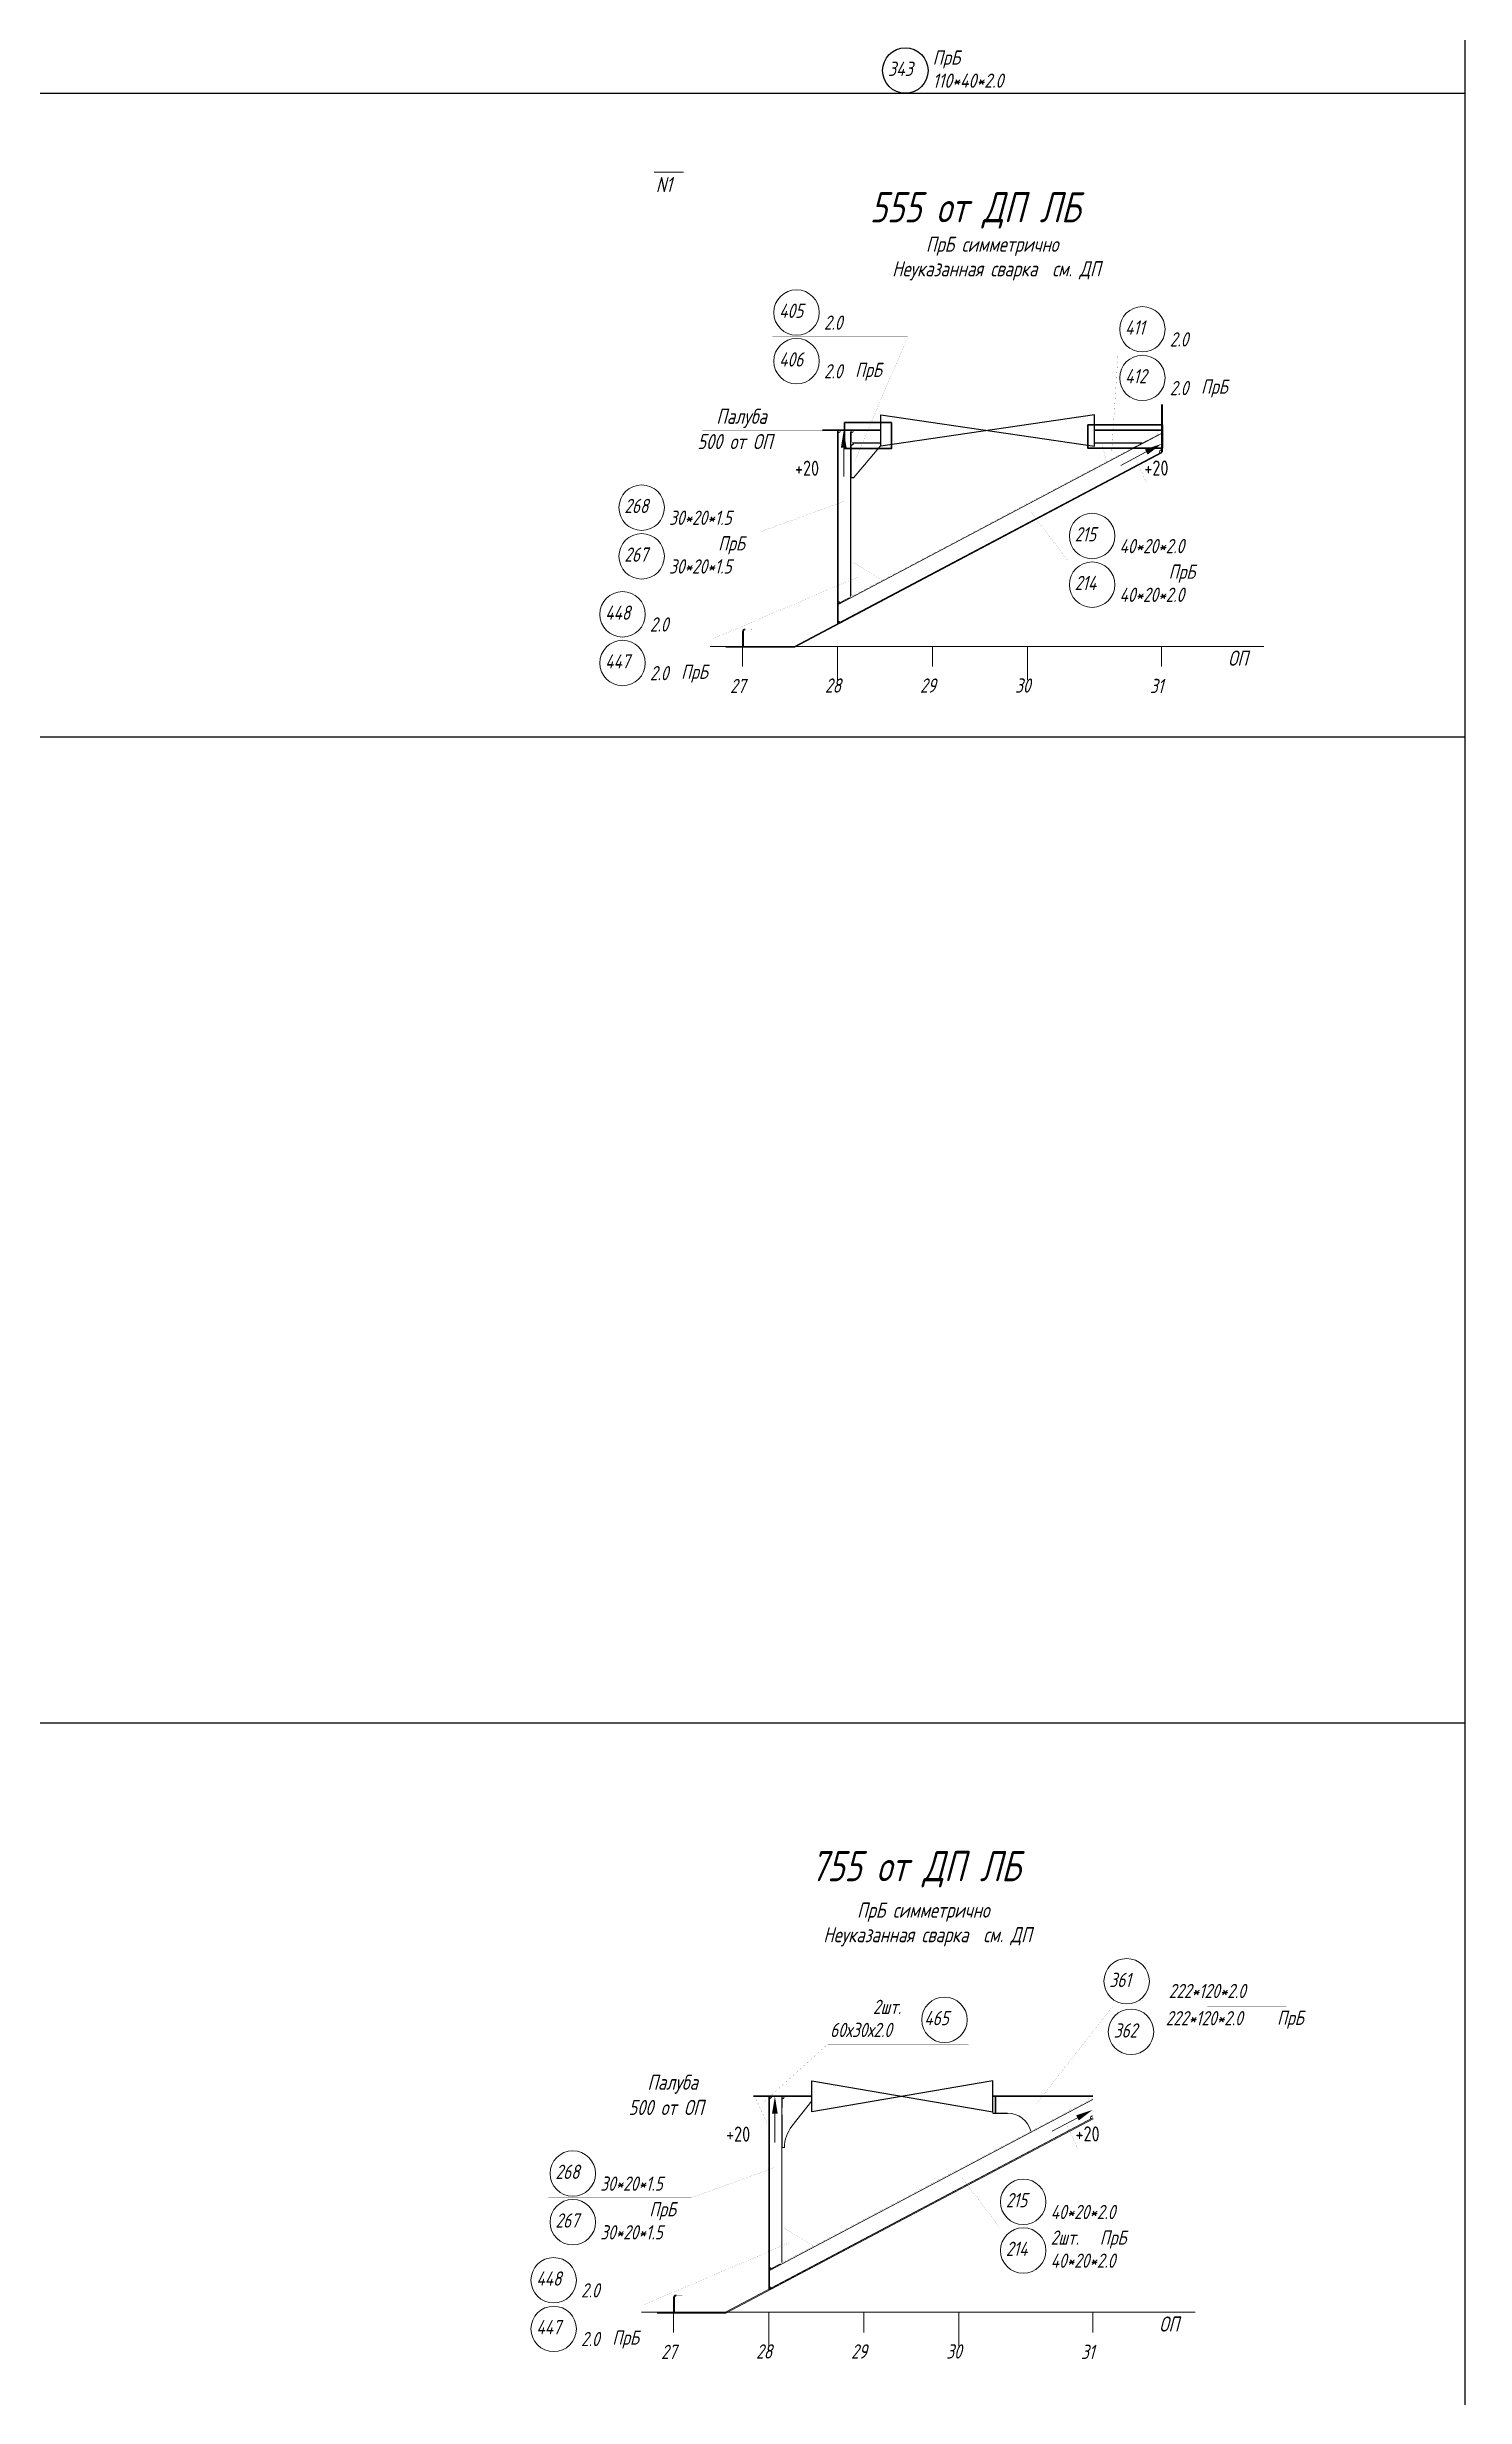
# Model space of a CAD drawing. Header units: millimetres. Extents: x 77380 to 135900, y -26587 to 17301.
# Drawn here: x 87484 to 90766, y -22094 to -16652 of the extents above; entities that cross this region are included whole.
import ezdxf

# ---------------------------------------------------------------- set-up
doc = ezdxf.new("R2010")
doc.units = ezdxf.units.MM
doc.linetypes.add('K5LT32772', pattern=[0])
doc.linetypes.add('K5LT_THIN', pattern=[0])
doc.layers.add('4001', color=7, linetype='Continuous')
doc.styles.add('KTEXTSTYLE', font='GOST_AU.SHX', dxfattribs={"width": 0.96, "height": 5})
doc.styles.add('ГОСТ', font='ГОСТ тип А.ttf', dxfattribs={"oblique": 15})

# ---------------------------------------------------------------- blocks, each defined once
blk = doc.blocks.new('U420')
at = {"layer": '4001'}
blk.add_hatch(color=7, dxfattribs=at).paths.add_polyline_path([(99883.8, 15320.1), (99890.1, 15308.3), (99922.3, 15332.9)])
at = {"layer": '4001', "color": 7, "linetype": 'K5LT_THIN', "lineweight": 18}
blk.add_line((99886.9, 15314.2), (99828.1, 15283.1), dxfattribs=at)
blk = doc.blocks.new('U421')
at = {"layer": '4001'}
blk.add_hatch(color=7, dxfattribs=at).paths.add_polyline_path([(99179.9, 15323.9), (99193.2, 15323.9), (99186.5, 15363.9)])
at = {"layer": '4001', "color": 7, "linetype": 'K5LT_THIN', "lineweight": 18}
blk.add_line((99186.5, 15323.9), (99186.5, 15257.4), dxfattribs=at)
blk = doc.blocks.new('U417')
at = {"layer": '4001'}
blk.add_hatch(color=7, dxfattribs=at).paths.add_polyline_path([(99749.5, 13995.5), (99755.8, 13983.7), (99788, 14008.3)])
at = {"layer": '4001', "color": 7, "linetype": 'K5LT_THIN', "lineweight": 18}
blk.add_line((99752.7, 13989.6), (99693.9, 13958.5), dxfattribs=at)
blk = doc.blocks.new('U418')
at = {"layer": '4001'}
blk.add_hatch(color=7, dxfattribs=at).paths.add_polyline_path([(99045.6, 13999.4), (99058.9, 13999.4), (99052.3, 14039.4)])
at = {"layer": '4001', "color": 7, "linetype": 'K5LT_THIN', "lineweight": 18}
blk.add_line((99052.3, 13999.4), (99052.3, 13932.8), dxfattribs=at)

msp = doc.modelspace()

# ---------------------------------------------------------------- linework, layer by layer
at = {"color": 6}
for p, q in [((81559.429, -16759.005), (90766.474, -16759.005)), ((90766.474, -18250.063), (81559.429, -18250.063)), ((81559.429, -20532.786), (90766.474, -20532.786))]:
    msp.add_line(p, q, dxfattribs=at)
at = {"color": 7, "linetype": 'K5LT_THIN', "lineweight": 18}
for p, q in [((88889.592, -16941.867), (88957.894, -16941.867)), ((90064.191, -17590.071), (90064.191, -17480.072)), ((90066.19, -17590.071), (90066.19, -17480.072)), ((89414.135, -17538.571), (89279.193, -17538.571)), ((89414.135, -17540.071), (89279.193, -17540.071)), ((89314.191, -17987.13), (89314.191, -17540.071)), ((89315.69, -17987.13), (89315.69, -17540.071)), ((89315.69, -17540.071), (89315.69, -17941.076)), ((89341.19, -17540.071), (89315.69, -17540.071)), ((90064.191, -17546.992), (89317.387, -17942.36)), ((89344.245, -17924.521), (89344.245, -17543.126)), ((89345.692, -17540.071), (89345.692, -17565.571)), ((89348.746, -17568.626), (89414.135, -17568.626)), ((89350.69, -17650.071), (89414.135, -17575.016)), ((90064.191, -17538.571), (89909.135, -17538.571)), ((90064.191, -17540.071), (89909.135, -17540.071)), ((89909.135, -17568.626), (90019.052, -17568.626)), ((89999.496, -17580.071), (90064.191, -17546.992)), ((90064.191, -17590.071), (89214.191, -18040.071)), ((90065.128, -17591.839), (89215.128, -18041.839)), ((89315.69, -17986.336), (90064.191, -17590.071)), ((89315.69, -17941.076), (89341.19, -17927.576)), ((89315.69, -17947.865), (89315.69, -17986.336)), ((89094.19, -18040.071), (89094.19, -18005.998)), ((89096.192, -18040.071), (89096.192, -18005.998)), ((89019.461, -18040.072), (90301.193, -18040.072)), ((89214.191, -18040.071), (89055.633, -18040.071)), ((89214.191, -18042.071), (89055.633, -18042.071)), ((89094.19, -18040.072), (89094.19, -18086.947)), ((89314.19, -18040.072), (89314.19, -18118.197)), ((89534.19, -18040.072), (89534.19, -18086.947)), ((89754.19, -18040.072), (89754.19, -18118.197)), ((90064.19, -18040.072), (90064.19, -18086.947)), ((89254.786, -21396.692), (89119.789, -21396.692)), ((89254.786, -21398.191), (89119.789, -21398.191)), ((89154.788, -21845.25), (89154.788, -21398.191)), ((89156.286, -21845.25), (89156.286, -21398.191)), ((89156.286, -21398.191), (89156.286, -21799.196)), ((89181.787, -21398.191), (89156.286, -21398.191)), ((89904.788, -21405.112), (89157.983, -21800.48)), ((89184.841, -21782.642), (89184.841, -21401.246)), ((89186.286, -21441.692), (89186.343, -21441.634)), ((89186.286, -21516.692), (89186.286, -21441.692)), ((89186.288, -21398.191), (89186.288, -21423.691)), ((89208.374, -21467.271), (89254.786, -21408.191)), ((89208.374, -21467.271), (89254.786, -21408.191)), ((89904.788, -21396.692), (89673.518, -21396.692)), ((89673.518, -21396.692), (89673.518, -21436.692)), ((89904.788, -21398.191), (89673.518, -21398.191)), ((89678.867, -21398.191), (89678.867, -21436.692)), ((89680.867, -21398.191), (89680.867, -21436.692)), ((89904.788, -21448.191), (89054.788, -21898.191)), ((89905.725, -21449.959), (89055.725, -21899.959)), ((89156.286, -21844.456), (89904.788, -21448.191)), ((89191.284, -21516.692), (89186.286, -21516.692)), ((89156.286, -21799.196), (89181.787, -21785.696)), ((89156.286, -21805.985), (89156.286, -21844.456)), ((88934.786, -21898.191), (88934.786, -21864.118)), ((88936.788, -21898.191), (88936.788, -21864.118)), ((88860.057, -21898.192), (90141.79, -21898.192)), ((89054.788, -21898.191), (88896.229, -21898.191)), ((89054.788, -21900.192), (88896.229, -21900.192)), ((88934.786, -21898.192), (88934.786, -21945.067)), ((89154.786, -21898.192), (89154.786, -21976.317)), ((89374.786, -21898.192), (89374.786, -21945.067)), ((89594.786, -21898.192), (89594.786, -21976.317)), ((89904.786, -21898.192), (89904.786, -21945.067))]:
    msp.add_line(p, q, dxfattribs=at)
at = {"color": 7, "linetype": 'K5LT_THIN'}
for p, q in [((89909.135, -17503.866), (89414.135, -17576.167)), ((89414.135, -17503.866), (89909.135, -17576.167)), ((89414.135, -17576.167), (89414.135, -17503.866)), ((89909.135, -17576.167), (89909.135, -17503.866)), ((89345.692, -17575.071), (89350.69, -17570.071)), ((89345.692, -17650.071), (89345.692, -17575.071)), ((89350.69, -17650.071), (89345.692, -17650.071)), ((89673.518, -21362.041), (89254.786, -21434.342)), ((89254.786, -21362.041), (89673.518, -21434.342)), ((89254.786, -21434.342), (89254.786, -21362.041)), ((89673.518, -21434.342), (89673.518, -21362.041)), ((89673.518, -21436.692), (89707.25, -21436.692))]:
    msp.add_line(p, q, dxfattribs=at)
at = {"color": 6}
msp.add_lwpolyline([(81559.429, -6632.614), (90766.474, -6632.614), (90766.474, -26587.353), (81559.429, -26587.353)], close=True, dxfattribs=at)
at = {"color": 7, "linetype": 'K5LT_THIN', "const_width": 0.18}
for points in [[(89162.801, -17323.17), (89476.591, -17323.17), (89353.086, -17612.571)], [(90229.439, -17362.019), (89963.433, -17362.019), (89948.923, -17587.036)], [(89000.82, -17540.071), (89279.193, -17540.071)], [(90064.192, -17585.071), (90064.191, -17544.729), (89318.217, -17939.656), (89315.69, -17947.865)], [(89341.19, -17927.576), (89345.747, -17923.021), (89345.747, -17544.626), (89341.19, -17540.071)], [(89414.135, -17540.071), (89345.692, -17540.071)], [(89345.692, -17565.571), (89350.245, -17570.126), (89414.135, -17570.126)], [(90053.495, -17540.071), (89909.135, -17540.071)], [(89909.135, -17570.126), (90016.219, -17570.126)], [(89914.191, -17540.071), (89914.191, -17570.071), (89916.19, -17570.071), (89916.19, -17540.071)], [(90055.802, -17549.17), (90053.501, -17540.285), (90053.495, -17540.071)], [(90104.147, -17660.917), (90029.13, -17660.917), (90003.321, -17603.352)], [(88804.344, -17775.116), (89134.42, -17775.116), (89328.733, -17704.519)], [(90192.128, -17840.775), (89847.027, -17840.775), (89761.406, -17728.745)], [(88760.048, -18022.276), (89026.054, -18022.276), (89361.518, -17879.311)], [(89100.19, -17999.998), (89114.118, -17999.998), (89114.118, -18001.998), (89100.19, -18001.998)], [(89774.5, -21415.072), (89951.67, -21189.165), (90352.986, -21189.185)], [(89142.078, -21412.585), (89291.459, -21277.226), (89618.02, -21277.226)], [(88841.416, -21398.191), (89119.789, -21398.191)], [(89904.788, -21443.192), (89904.788, -21402.849), (89158.813, -21797.777), (89156.286, -21805.985)], [(89181.787, -21785.696), (89186.343, -21781.142), (89186.343, -21402.746), (89181.787, -21398.191)], [(89254.786, -21398.191), (89186.288, -21398.191)], [(89894.091, -21398.191), (89673.518, -21398.191)], [(89840.863, -21436.692), (89840.93, -21436.692)], [(89896.398, -21407.291), (89894.097, -21398.405), (89894.091, -21398.191)], [(89944.743, -21519.037), (89869.726, -21519.037), (89843.917, -21461.472)], [(88644.94, -21633.237), (88975.016, -21633.237), (89169.329, -21562.639)], [(90032.724, -21698.896), (89687.623, -21698.896), (89602.002, -21586.865)], [(88600.644, -21880.396), (88866.651, -21880.396), (89202.114, -21737.431)], [(88940.786, -21858.118), (88954.714, -21858.118), (88954.714, -21860.119), (88940.786, -21860.119)]]:
    msp.add_lwpolyline(points, dxfattribs=at)
at = {"color": 2, "lineweight": 100}
for points in [[(89330.163, -17521.567), (89438.724, -17521.567), (89438.724, -17582.026), (89330.163, -17582.026)], [(89893.571, -17527.168), (90066.19, -17527.168), (90066.19, -17581.217), (89893.571, -17581.217)]]:
    msp.add_lwpolyline(points, close=True, dxfattribs=at)
at = {"color": 7, "linetype": 'K5LT_THIN', "const_width": 0.18}
msp.add_lwpolyline([(90007.355, -17574.852), (89936.658, -17612.298), (89936.613, -17612.209), (89926.191, -17570.271), (89926.191, -17570.171), (90006.193, -17570.171, 0.12238771)], format="xyb", close=True, dxfattribs=at)
for points in [[(89345.692, -17920.171), (89345.692, -17845.171), (89350.69, -17845.171), (89414.066, -17883.339), (89416.404, -17887.759), (89350.111, -17922.833)], [(89149.791, -21398.191), (89124.791, -21398.191), (89124.791, -21403.19), (89149.791, -21458.191), (89154.789, -21458.191), (89154.789, -21403.19)], [(89186.288, -21778.292), (89186.288, -21703.292), (89191.287, -21703.292), (89254.663, -21741.459), (89257, -21745.879), (89190.707, -21780.953)]]:
    msp.add_lwpolyline(points, close=True, dxfattribs=at)
at = {"color": 1, "ltscale": 25}
msp.add_circle((89470.963, -16706.403), 52.603, dxfattribs=at)
at = {"color": 1, "linetype": 'K5LT32772', "lineweight": 18, "true_color": 0xff0000}
msp.add_circle((89219.161, -17266.81), 52.603, dxfattribs=at)
at = {"color": 7, "linetype": 'K5LT_THIN', "lineweight": 18}
for centre in [(90019.793, -17305.659), (89219.161, -17379.53), (90019.793, -17418.38), (88860.704, -17718.756), (89903.387, -17784.416), (88860.704, -17831.476), (89903.387, -17897.135), (88816.408, -17965.915), (88816.408, -18078.636), (89983.466, -21131.572), (89561.66, -21220.866), (89993.466, -21248.572), (88701.3, -21576.877), (89743.983, -21642.536), (88701.3, -21689.596), (89743.983, -21755.256), (88657.004, -21824.036), (88657.004, -21936.756)]:
    msp.add_circle(centre, 52.603, dxfattribs=at)
for centre, radius, start, end in [((89315.69, -17540.07), 5.001, 269.996185, 359.981964), ((89345.692, -17540.072), 4.999, 270.001312, 0.011813), ((90064.191, -17590.071), 5, 89.998711, 207.897446), ((89315.69, -17941.076), 5, 27.897337, 90.000015), ((89100.19, -18005.998), 6, 89.999908, 180.001907), ((89100.19, -18005.996), 3.998, 90.003403, 180.026657), ((89315.69, -17986.336), 5, 27.897337, 90.000015), ((89156.286, -21398.19), 5.001, 269.996185, 359.981964), ((89186.288, -21398.192), 4.999, 270.001312, 0.011813), ((89707.25, -21492.312), 55.621, 14, 90), ((89904.788, -21448.191), 5, 89.998711, 207.897446), ((89271.284, -21516.692), 80, 141.847908, 180), ((89156.286, -21799.196), 5, 27.897337, 90.000015), ((88940.786, -21864.118), 6, 89.999908, 180.001907), ((88940.786, -21864.116), 3.998, 90.003403, 180.026657), ((89156.286, -21844.456), 5, 27.897337, 90.000015)]:
    msp.add_arc(centre, radius, start, end, dxfattribs=at)

# ---------------------------------------------------------------- block references
for name, p in [('U421', (-9858.096, -32904.018)), ('U420', (-9858.096, -32904.018)), ('U418', (-9883.229, -35437.551)), ('U417', (-9883.229, -35437.551))]:
    msp.add_blockref(name, p)

# ---------------------------------------------------------------- texts
at = {"color": 1, "ltscale": 25, "style": 'ГОСТ', "oblique": 15}
for s, p in [('343', (89430.827, -16718.927)), ('110*40*2.0', (89534.368, -16746.324))]:
    msp.add_text(s, height=33, dxfattribs=at).set_placement(p)
at = {"color": 6, "ltscale": 25, "style": 'ГОСТ', "oblique": 15}
msp.add_text('ПрБ', height=33, dxfattribs=at).set_placement((89534.368, -16692.881))
at = {"color": 7, "char_height": 2.5, "attachment_point": 1, "style": 'KTEXTSTYLE'}
for s, insert in [('\\H3.5;\\W0.965;\\Q15;\\Q15;\\H35.00;N1', (88893.592, -16953.176)), ('\\H3.5;\\W0.965;\\Q15;\\Q15;\\H70.00;555 от ДП ЛБ', (89388.813, -16988.014)), ('\\H3.5;\\W0.965;\\Q15;\\Q15;\\H35.00;ПрБ симметрично', (89518.748, -17091.228)), ('\\H3.5;\\W0.965;\\Q15;\\Q15;\\H35.00;Неуказанная сварка  см. ДП', (89440.623, -17148.108)), ('\\H3.5;\\W0.965;\\Q15;\\Q15;\\H33.00;405', (89179.025, -17246.334)), ('\\H3.5;\\W0.965;\\Q15;\\Q15;\\H33.00;2.0', (89282.566, -17273.732)), ('\\H3.5;\\W0.965;\\Q15;\\Q15;\\H33.00;411', (89979.657, -17285.184)), ('\\H3.5;\\W0.965;\\Q15;\\Q15;\\H33.00;406', (89179.025, -17359.055)), ('\\H3.5;\\W0.965;\\Q15;\\Q15;\\H33.00;2.0', (90083.198, -17312.581)), ('\\H3.5;\\W0.965;\\Q15;\\Q15;\\H33.00;2.0', (89282.566, -17386.452)), ('\\H3.5;\\W0.965;\\Q15;\\Q15;\\H33.00;{\\c16711935;ПрБ}', (89354.987, -17383.151)), ('\\H3.5;\\W0.965;\\Q15;\\Q15;\\H33.00;412', (89979.657, -17397.904)), ('\\H3.5;\\W0.965;\\Q15;\\Q15;\\H33.00;2.0', (90083.198, -17425.301)), ('\\H3.5;\\W0.965;\\Q15;\\Q15;\\H33.00;{\\c16711935;ПрБ}', (90155.619, -17422.001)), ('\\H3.5;\\W0.965;\\Q15;\\Q15;\\H35.00;Палуба', (89033.503, -17489.666)), ('\\H3.5;\\W0.965;\\Q15;\\Q15;\\H35.00;500 от ОП', (88989.721, -17548.277)), ('\\H3.5;\\W0.965;\\Q15;\\Q0;\\H35.00;{\\c255;+20}', (89215.644, -17610.057)), ('\\H3.5;\\W0.965;\\Q15;\\Q0;\\H35.00;{\\c255;+20}', (90024.406, -17609.508)), ('\\H3.5;\\W0.965;\\Q15;\\Q15;\\H33.00;268', (88820.568, -17698.281)), ('\\H3.5;\\W0.965;\\Q15;\\Q15;\\H33.00;30*20*1.5', (88924.109, -17725.678)), ('\\H3.5;\\W0.965;\\Q15;\\Q15;\\H33.00;{\\c16711935;ПрБ}', (89037.924, -17784.955)), ('\\H3.5;\\W0.965;\\Q15;\\Q15;\\H33.00;215', (89863.251, -17763.94)), ('\\H3.5;\\W0.965;\\Q15;\\Q15;\\H33.00;40*20*2.0', (89966.792, -17791.337)), ('\\H3.5;\\W0.965;\\Q15;\\Q15;\\H33.00;267', (88820.568, -17811)), ('\\H3.5;\\W0.965;\\Q15;\\Q15;\\H33.00;30*20*1.5', (88924.109, -17838.397)), ('\\H3.5;\\W0.965;\\Q15;\\Q15;\\H33.00;{\\c16711935;ПрБ}', (90080.606, -17850.614)), ('\\H3.5;\\W0.965;\\Q15;\\Q15;\\H33.00;214', (89863.251, -17876.66)), ('\\H3.5;\\W0.965;\\Q15;\\Q15;\\H33.00;40*20*2.0', (89966.792, -17904.057)), ('\\H3.5;\\W0.965;\\Q15;\\Q15;\\H33.00;448', (88776.272, -17945.44)), ('\\H3.5;\\W0.965;\\Q15;\\Q15;\\H33.00;2.0', (88879.813, -17972.837)), ('\\H3.5;\\W0.965;\\Q15;\\Q15;\\H33.00;447', (88776.272, -18058.16)), ('\\H3.5;\\W0.965;\\Q15;\\Q15;\\H35.00;ОП', (90218.192, -18049.887)), ('\\H3.5;\\W0.965;\\Q15;\\Q15;\\H33.00;2.0', (88879.813, -18085.558)), ('\\H3.5;\\W0.965;\\Q15;\\Q15;\\H33.00;{\\c16711935;ПрБ}', (88952.234, -18082.257)), ('\\H3.5;\\W0.965;\\Q15;\\Q15;\\H33.00;27', (89065.023, -18115.325)), ('\\H3.5;\\W0.965;\\Q15;\\Q15;\\H33.00;28', (89285.023, -18114.254)), ('\\H3.5;\\W0.965;\\Q15;\\Q15;\\H33.00;29', (89505.023, -18114.254)), ('\\H3.5;\\W0.965;\\Q15;\\Q15;\\H33.00;30', (89725.023, -18114.254)), ('\\H3.5;\\W0.965;\\Q15;\\Q15;\\H33.00;31', (90037.022, -18115.325)), ('\\H3.5;\\W0.965;\\Q15;\\Q15;\\H70.00;755 от ДП ЛБ', (89252.042, -20829.951)), ('\\H3.5;\\W0.965;\\Q15;\\Q15;\\H35.00;ПрБ симметрично', (89359.344, -20949.348)), ('\\H3.5;\\W0.965;\\Q15;\\Q15;\\H35.00;Неуказанная сварка  см. ДП', (89281.219, -21006.228)), ('\\H3.5;\\W0.965;\\Q15;\\Q15;\\H33.00;361', (89943.408, -21111.992)), ('\\H3.5;\\W0.965;\\Q15;\\Q15;\\H33.00;222*120*2.0', (90080.699, -21137.639)), ('\\H3.5;\\W0.965;\\Q15;\\Q15;\\H33.00;2шт.', (89396.099, -21174.345)), ('\\H3.5;\\W0.965;\\Q15;\\Q15;\\H33.00;465', (89514.943, -21200.391)), ('\\H3.5;\\W0.965;\\Q15;\\Q15;\\H33.00;222*120*2.0', (90073.699, -21200.639)), ('\\H3.5;\\W0.965;\\Q15;\\Q15;\\H33.00;{\\c16711935;ПрБ}', (90331.53, -21199.667)), ('\\H3.5;\\W0.965;\\Q15;\\Q15;\\H33.00;60х30х2.0', (89296.775, -21227.788)), ('\\H3.5;\\W0.965;\\Q15;\\Q15;\\H33.00;362', (89953.408, -21228.992)), ('\\H3.5;\\W0.965;\\Q15;\\Q15;\\H35.00;Палуба', (88874.099, -21347.786)), ('\\H3.5;\\W0.965;\\Q15;\\Q15;\\H35.00;500 от ОП', (88830.317, -21406.397)), ('\\H3.5;\\W0.965;\\Q15;\\Q0;\\H35.00;{\\c255;+20}', (89056.241, -21468.177)), ('\\H3.5;\\W0.965;\\Q15;\\Q0;\\H35.00;{\\c255;+20}', (89865.002, -21467.628)), ('\\H3.5;\\W0.965;\\Q15;\\Q15;\\H33.00;268', (88661.164, -21556.401)), ('\\H3.5;\\W0.965;\\Q15;\\Q15;\\H33.00;30*20*1.5', (88764.705, -21583.798)), ('\\H3.5;\\W0.965;\\Q15;\\Q15;\\H33.00;{\\c16711935;ПрБ}', (88878.52, -21643.075)), ('\\H3.5;\\W0.965;\\Q15;\\Q15;\\H33.00;215', (89703.847, -21622.06)), ('\\H3.5;\\W0.965;\\Q15;\\Q15;\\H33.00;40*20*2.0', (89807.388, -21649.457)), ('\\H3.5;\\W0.965;\\Q15;\\Q15;\\H33.00;267', (88661.164, -21669.121)), ('\\H3.5;\\W0.965;\\Q15;\\Q15;\\H33.00;30*20*1.5', (88764.705, -21696.518)), ('\\H3.5;\\W0.965;\\Q15;\\Q15;\\H33.00;2шт.', (89807.388, -21708.734)), ('\\H3.5;\\W0.965;\\Q15;\\Q15;\\H33.00;{\\c16711935;ПрБ}', (89921.203, -21708.734)), ('\\H3.5;\\W0.965;\\Q15;\\Q15;\\H33.00;214', (89703.847, -21734.78)), ('\\H3.5;\\W0.965;\\Q15;\\Q15;\\H33.00;40*20*2.0', (89807.388, -21762.177)), ('\\H3.5;\\W0.965;\\Q15;\\Q15;\\H33.00;448', (88616.868, -21803.56)), ('\\H3.5;\\W0.965;\\Q15;\\Q15;\\H33.00;2.0', (88720.409, -21830.958)), ('\\H3.5;\\W0.965;\\Q15;\\Q15;\\H33.00;447', (88616.868, -21916.28)), ('\\H3.5;\\W0.965;\\Q15;\\Q15;\\H35.00;ОП', (90058.788, -21908.007)), ('\\H3.5;\\W0.965;\\Q15;\\Q15;\\H33.00;2.0', (88720.409, -21943.678)), ('\\H3.5;\\W0.965;\\Q15;\\Q15;\\H33.00;{\\c16711935;ПрБ}', (88792.83, -21940.377)), ('\\H3.5;\\W0.965;\\Q15;\\Q15;\\H33.00;27', (88905.619, -21973.445)), ('\\H3.5;\\W0.965;\\Q15;\\Q15;\\H33.00;28', (89125.619, -21972.375)), ('\\H3.5;\\W0.965;\\Q15;\\Q15;\\H33.00;29', (89345.619, -21972.375)), ('\\H3.5;\\W0.965;\\Q15;\\Q15;\\H33.00;30', (89565.619, -21972.375)), ('\\H3.5;\\W0.965;\\Q15;\\Q15;\\H33.00;31', (89877.619, -21973.445))]:
    msp.add_mtext(s, dxfattribs=dict(at, insert=insert))

doc.saveas('drawing.dxf')
